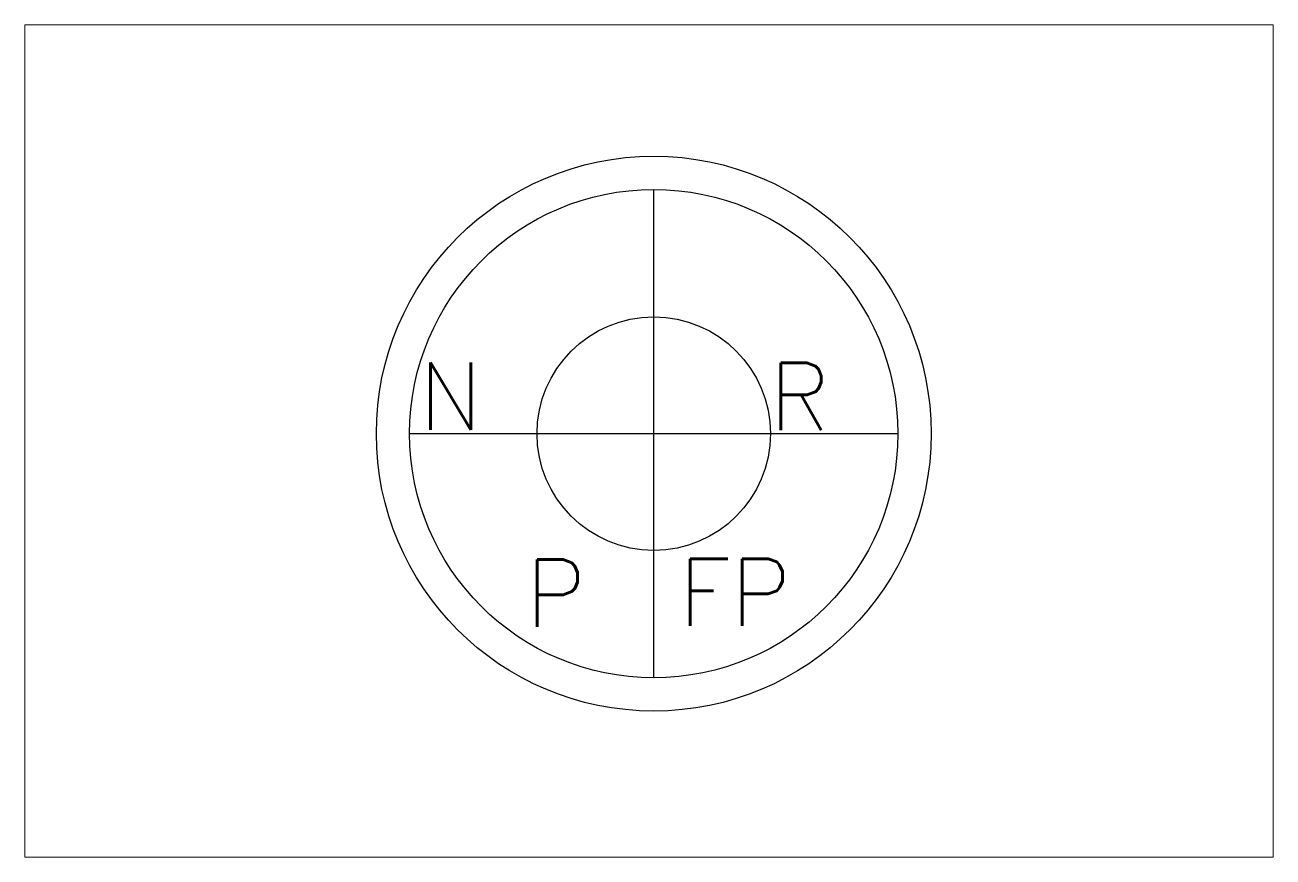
# Paper-space layout 'Layout1' of a CAD drawing. Extents: x 0 to 3, y 0 to 2.
# The model-space entities are those that its viewports show. They can reach past a viewport. Long polylines and large blocks are cut down to what shows.
import ezdxf

# ---------------------------------------------------------------- set-up
doc = ezdxf.new("R2010")
doc.units = 0
doc.header["$MEASUREMENT"] = 0
doc.layers.add('ILUMINACAO', color=1, linetype='CONTINUOUS')
doc.styles.add('ROMANS', font='ROMANS', dxfattribs={"height": 1.5})

msp = doc.modelspace()

# ---------------------------------------------------------------- linework, layer by layer
at = {"layer": 'ILUMINACAO'}
for p, q in [((0, 0), (0, 0.2723)), ((-0.2723, 0), (0, 0)), ((0, 0), (0.2723, 0)), ((0, -0.2723), (0, 0))]:
    msp.add_line(p, q, dxfattribs=at)
for radius in [0.3094, 0.2723, 0.1302]:
    msp.add_circle((0, 0), radius, dxfattribs=at)

# ---------------------------------------------------------------- texts
at = {"layer": 'ILUMINACAO', "style": 'ROMANS'}
msp.add_attdef('N', (-0.2617, 0.0042), ' ', height=0.075, dxfattribs=at)
for tag, p, s, flags in [('R', (0.129, 0.0039), ' ', 12), ('P', (-0.1428, -0.2155), '449.43', 5), ('FP', (0.0279, -0.2145), '.9', 5)]:
    msp.add_attdef(tag, p, s, height=0.075, dxfattribs=dict(at, flags=flags))

psp = doc.layouts.get("Layout1")

# ---------------------------------------------------------------- viewports
at = {"layer": 'ILUMINACAO'}
psp.add_viewport(center=(1.5, 1), size=(3, 2), view_center_point=(-0.0053, -0.0082), view_height=0.927989, dxfattribs=at)

doc.saveas('drawing.dxf')
